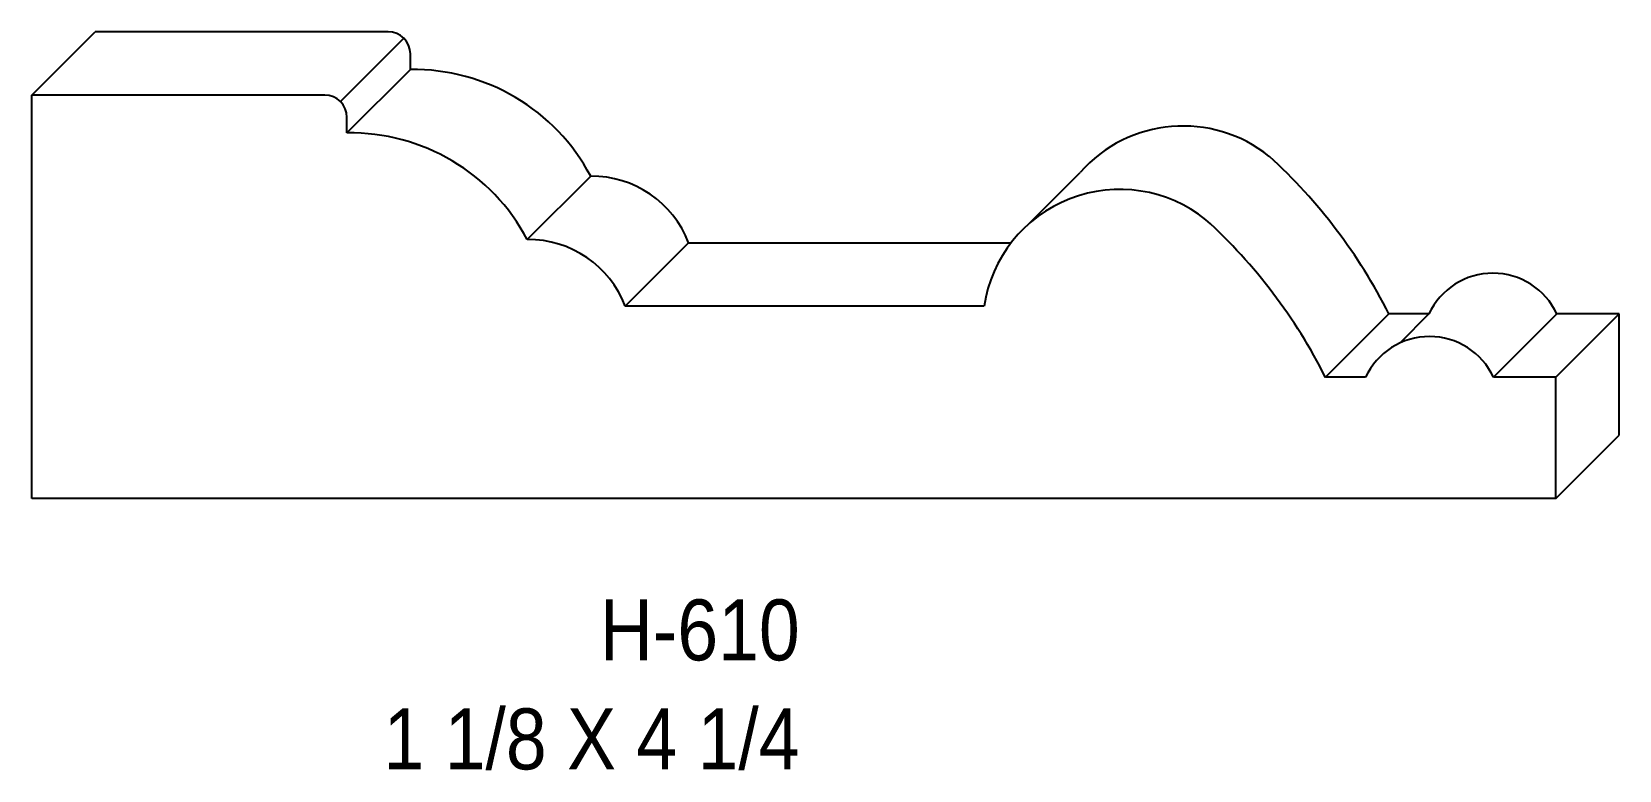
# Model space of a CAD drawing. Extents: x 83.21 to 87.63, y 162.8 to 164.86.
import ezdxf

# ---------------------------------------------------------------- set-up
doc = ezdxf.new("R2010")
doc.units = 0
doc.header["$LTSCALE"] = 5
doc.layers.add('PROFILE', color=7, linetype='CONTINUOUS')
doc.styles.add('TXT', font='TXT', dxfattribs={"height": 3.5})

msp = doc.modelspace()

# ---------------------------------------------------------------- linework, layer by layer
at = {"layer": 'PROFILE', "color": 1, "linetype": 'CONTINUOUS'}
for p, q in [((83.2071, 164.6849), (83.3838, 164.8617)), ((84.2006, 164.8617), (83.3838, 164.8617)), ((84.0677, 164.6668), (84.2445, 164.8435)), ((84.2626, 164.7563), (84.2626, 164.7997)), ((84.0859, 164.5795), (84.2626, 164.7563)), ((84.0239, 164.6849), (83.2071, 164.6849)), ((83.2071, 163.5602), (83.2071, 164.6849)), ((84.0859, 164.5795), (84.0859, 164.6229)), ((84.5886, 164.2821), (84.7653, 164.4589)), ((85.9875, 164.3267), (86.1297, 164.4689)), ((84.8617, 164.0962), (85.0384, 164.273)), ((85.0384, 164.273), (85.9371, 164.273)), ((85.8618, 164.0962), (84.8617, 164.0962)), ((86.8136, 163.898), (86.9904, 164.0747)), ((87.1022, 164.0747), (86.9904, 164.0747)), ((87.1022, 164.0747), (87.0208, 163.9933)), ((87.2823, 163.898), (87.4591, 164.0747)), ((87.456, 163.898), (87.6327, 164.0747)), ((87.6327, 164.0747), (87.4591, 164.0747)), ((87.6327, 163.7369), (87.6327, 164.0747)), ((86.9254, 163.898), (86.8136, 163.898)), ((87.456, 163.898), (87.2823, 163.898)), ((87.456, 163.5602), (87.456, 163.898)), ((87.456, 163.5602), (87.6327, 163.7369)), ((87.456, 163.5602), (83.2071, 163.5602))]:
    msp.add_line(p, q, dxfattribs=at)
for centre, major_axis, start_param, end_param in [((84.2006, 164.7997), (0.062, 0), 0, 1.570796), ((84.2712, 164.1971), (0, 0.5592), -1.083677, 0.015332), ((84.0239, 164.6229), (0, 0.062), -1.570796, 0), ((86.417, 164.2161), (0, 0.3827), -0.678429, 0.849229), ((84.0945, 164.0204), (0, 0.5592), -1.083677, 0.015332), ((85.6367, 163.3942), (0, 1.5151), -1.105019, -0.739041), ((84.7684, 164.1699), (0, 0.289), -1.206105, 0.010739), ((86.2403, 164.0393), (0, 0.3827), -0.678429, 1.421565), ((85.46, 163.2175), (0, 1.5151), -1.105019, -0.739041), ((84.5917, 163.9932), (0, 0.289), -1.206105, 0.010739), ((87.2806, 163.9916), (0, 0.1968), -1.134958, 1.134958), ((87.1039, 163.8149), (0, 0.1968), -1.134958, 1.134958)]:
    msp.add_ellipse(centre, major_axis=major_axis, ratio=1, start_param=start_param, end_param=end_param, dxfattribs=at)

# ---------------------------------------------------------------- texts
at = {"layer": 'PROFILE', "color": 1, "linetype": 'CONTINUOUS', "style": 'TXT', "width": 0.9}
for s, height, p in [('H-610', 0.16996, (84.791, 163.1087)), ('1 1/8 X 4 1/4', 0.169956, (84.1877, 162.8047))]:
    msp.add_text(s, height=height, dxfattribs=at).set_placement(p)

doc.saveas('drawing.dxf')
